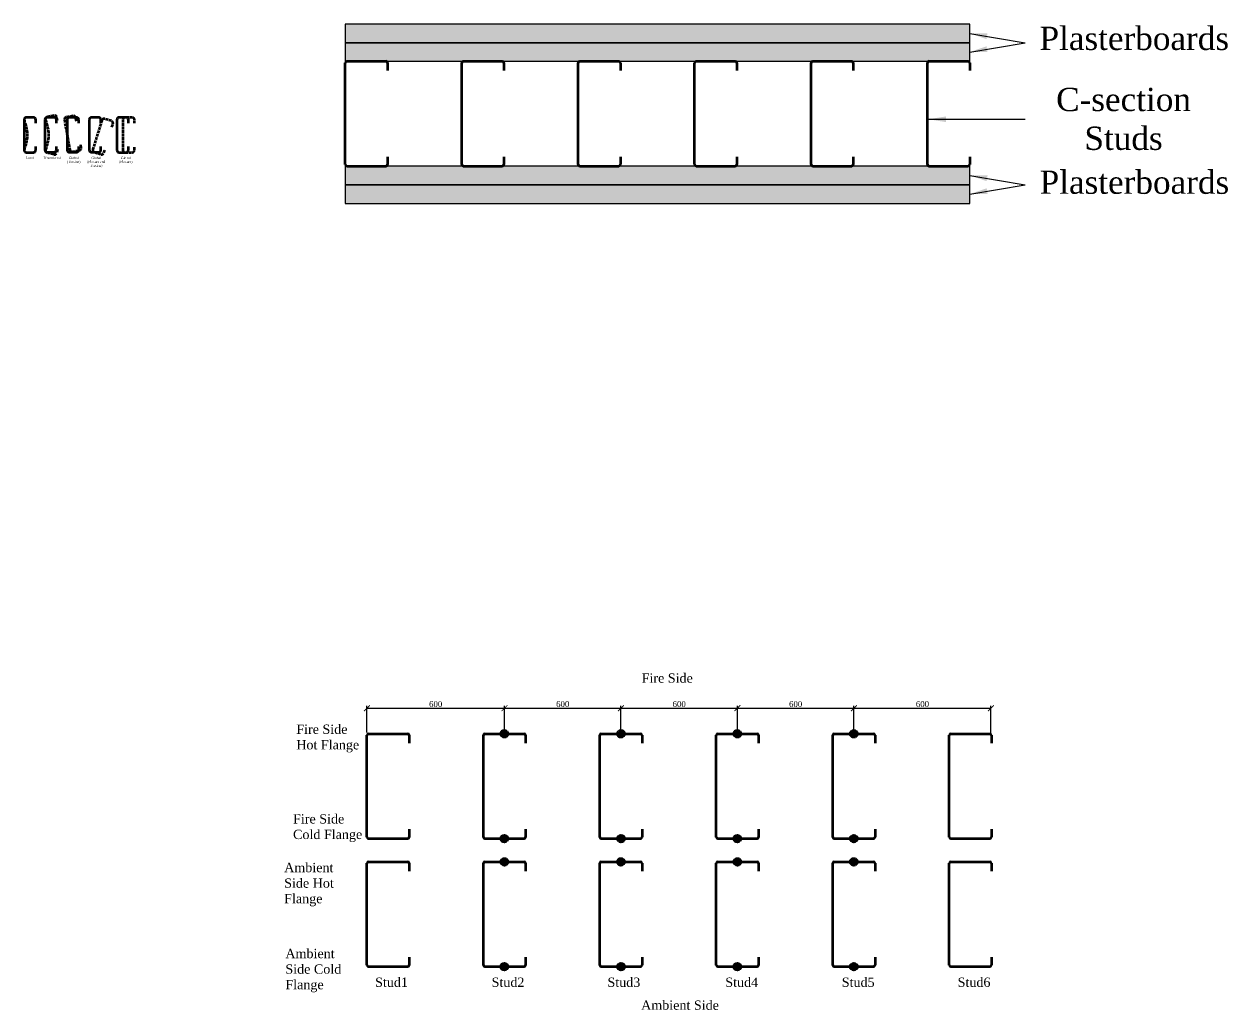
# Model space of a CAD drawing. Header units: millimetres. Extents: x 4718 to 11481, y 420 to 1811.
# Drawn here: x 5770 to 6803, y 963 to 1810 of the extents above; entities that cross this region are included whole.
import ezdxf

# ---------------------------------------------------------------- set-up
doc = ezdxf.new("R2010")
doc.units = ezdxf.units.MM
doc.linetypes.add('ACAD_ISO02W100', pattern=[15, 12, -3])
doc.layers.get('0').update_dxf_attribs({"lineweight": 100})
doc.layers.get('Defpoints').update_dxf_attribs({"color": 255})
doc.styles.get("Standard").update_dxf_attribs({"font": 'times.ttf'})
doc.dimstyles.new('Times new roman', dxfattribs={"dimtxt": 5, "dimasz": 5, "dimexe": 2, "dimexo": 1, "dimgap": 1, "dimtad": 1, "dimtih": 1, "dimtoh": 1, "dimtxsty": 'Standard', "dimblk": 'ARCHTICK', "dimcen": 0, "dimadec": 0, "dimazin": 0, "dimtfac": 1, "dimtmove": 0, "dimatfit": 3, "dimfxl": 1, "dimarcsym": 0})

# ---------------------------------------------------------------- blocks, each defined once
blk = doc.blocks.new('_ArchTick')
at = {"color": 0, "linetype": 'ByBlock', "const_width": 0.15}
blk.add_lwpolyline([(-0.5, -0.5), (0.5, 0.5)], dxfattribs=at)
blk = doc.blocks.new('Stud')
at = {"lineweight": 140}
for p, q in [((4631.5, 1757.6), (4665.2, 1757.6)), ((4630.2, 1668.9), (4630.2, 1756.4)), ((4666.5, 1756.4), (4666.5, 1749.6)), ((4666.5, 1675.6), (4666.5, 1668.9)), ((4631.5, 1667.6), (4665.2, 1667.6))]:
    blk.add_line(p, q, dxfattribs=at)
for centre, start, end in [((4631.5, 1756.4), 90, 180), ((4665.2, 1756.4), 0, 90), ((4631.5, 1668.9), 180, 270), ((4665.2, 1668.9), 270, 0)]:
    blk.add_arc(centre, 1.25, start, end, dxfattribs=at)
blk = doc.blocks.new('stud 90 final')
at = {"lineweight": 53}
for p, q in [((3608.7, 1346.5), (3608.7, 1434)), ((3610, 1435.2), (3643.7, 1435.2)), ((3645, 1434), (3645, 1427.2)), ((3610, 1345.2), (3643.7, 1345.2)), ((3645, 1353.2), (3645, 1346.5))]:
    blk.add_line(p, q, dxfattribs=at)
for centre, start, end in [((3610, 1434), 90, 180), ((3643.7, 1434), 0, 90), ((3610, 1346.5), 180, 270), ((3643.7, 1346.5), 270, 0)]:
    blk.add_arc(centre, 1.25, start, end, dxfattribs=at)
blk = doc.blocks.new('point')
at = {"lineweight": 53, "true_color": 0x293189}
h = blk.add_hatch(color=177, dxfattribs=at)
h.dxf.hatch_style = 1
h.paths.add_polyline_path([(3495.7, 1461.2, 1), (3501.7, 1461.2, 1)])
at = {"lineweight": 53}
blk.add_circle((3498.7, 1461.2), 3, dxfattribs=at)
blk = doc.blocks.new('*D9')
at = {"color": 0, "lineweight": -2, "transparency": 16777216}
for p, q in [((6064.1, 1201), (6064.1, 1224)), ((6064.1, 1222), (6182.2, 1222)), ((6182.2, 1201), (6182.2, 1224))]:
    blk.add_line(p, q, dxfattribs=at)
at = {"layer": 'Defpoints', "color": 0, "lineweight": 53, "transparency": 16777216}
for p in [(6182.2, 1222), (6064.1, 1200), (6182.2, 1200)]:
    blk.add_point(p, dxfattribs=at)
at = {"color": 0, "lineweight": -2, "transparency": 16777216, "xscale": 5, "yscale": 5, "zscale": 5, "rotation": 180}
blk.add_blockref('_ArchTick', (6064.1, 1222), dxfattribs=at)
at = {"color": 0, "lineweight": -2, "transparency": 16777216, "xscale": 5, "yscale": 5, "zscale": 5}
blk.add_blockref('_ArchTick', (6182.2, 1222), dxfattribs=at)
at = {"color": 0, "lineweight": 53, "transparency": 16777216, "insert": (6123.1, 1225.5), "char_height": 5, "attachment_point": 5}
blk.add_mtext('600', dxfattribs=at)
blk = doc.blocks.new('*D10')
at = {"color": 0, "lineweight": -2, "transparency": 16777216}
for p, q in [((6182.2, 1201), (6182.2, 1224)), ((6182.2, 1222), (6282.2, 1222)), ((6282.2, 1201), (6282.2, 1224))]:
    blk.add_line(p, q, dxfattribs=at)
at = {"layer": 'Defpoints', "color": 0, "lineweight": 53, "transparency": 16777216}
for p in [(6282.2, 1222), (6182.2, 1200), (6282.2, 1200)]:
    blk.add_point(p, dxfattribs=at)
at = {"color": 0, "lineweight": -2, "transparency": 16777216, "xscale": 5, "yscale": 5, "zscale": 5, "rotation": 180}
blk.add_blockref('_ArchTick', (6182.2, 1222), dxfattribs=at)
at = {"color": 0, "lineweight": -2, "transparency": 16777216, "xscale": 5, "yscale": 5, "zscale": 5}
blk.add_blockref('_ArchTick', (6282.2, 1222), dxfattribs=at)
at = {"color": 0, "lineweight": 53, "transparency": 16777216, "insert": (6232.2, 1225.5), "char_height": 5, "attachment_point": 5}
blk.add_mtext('600', dxfattribs=at)
blk = doc.blocks.new('*D11')
at = {"color": 0, "lineweight": -2, "transparency": 16777216}
for p, q in [((6282.2, 1201), (6282.2, 1224)), ((6282.2, 1222), (6382.2, 1222)), ((6382.2, 1201), (6382.2, 1224))]:
    blk.add_line(p, q, dxfattribs=at)
at = {"layer": 'Defpoints', "color": 0, "lineweight": 53, "transparency": 16777216}
for p in [(6382.2, 1222), (6282.2, 1200), (6382.2, 1200)]:
    blk.add_point(p, dxfattribs=at)
at = {"color": 0, "lineweight": -2, "transparency": 16777216, "xscale": 5, "yscale": 5, "zscale": 5, "rotation": 180}
blk.add_blockref('_ArchTick', (6282.2, 1222), dxfattribs=at)
at = {"color": 0, "lineweight": -2, "transparency": 16777216, "xscale": 5, "yscale": 5, "zscale": 5}
blk.add_blockref('_ArchTick', (6382.2, 1222), dxfattribs=at)
at = {"color": 0, "lineweight": 53, "transparency": 16777216, "insert": (6332.2, 1225.5), "char_height": 5, "attachment_point": 5}
blk.add_mtext('600', dxfattribs=at)
blk = doc.blocks.new('*D12')
at = {"color": 0, "lineweight": -2, "transparency": 16777216}
for p, q in [((6382.2, 1201), (6382.2, 1224)), ((6382.2, 1222), (6482.2, 1222)), ((6482.2, 1201), (6482.2, 1224))]:
    blk.add_line(p, q, dxfattribs=at)
at = {"layer": 'Defpoints', "color": 0, "lineweight": 53, "transparency": 16777216}
for p in [(6482.2, 1222), (6382.2, 1200), (6482.2, 1200)]:
    blk.add_point(p, dxfattribs=at)
at = {"color": 0, "lineweight": -2, "transparency": 16777216, "xscale": 5, "yscale": 5, "zscale": 5, "rotation": 180}
blk.add_blockref('_ArchTick', (6382.2, 1222), dxfattribs=at)
at = {"color": 0, "lineweight": -2, "transparency": 16777216, "xscale": 5, "yscale": 5, "zscale": 5}
blk.add_blockref('_ArchTick', (6482.2, 1222), dxfattribs=at)
at = {"color": 0, "lineweight": 53, "transparency": 16777216, "insert": (6432.2, 1225.5), "char_height": 5, "attachment_point": 5}
blk.add_mtext('600', dxfattribs=at)
blk = doc.blocks.new('*D13')
at = {"color": 0, "lineweight": -2, "transparency": 16777216}
for p, q in [((6482.2, 1201), (6482.2, 1224)), ((6482.2, 1222), (6599.9, 1222)), ((6599.9, 1201), (6599.9, 1224))]:
    blk.add_line(p, q, dxfattribs=at)
at = {"layer": 'Defpoints', "color": 0, "lineweight": 53, "transparency": 16777216}
for p in [(6599.9, 1222), (6482.2, 1200), (6599.9, 1200)]:
    blk.add_point(p, dxfattribs=at)
at = {"color": 0, "lineweight": -2, "transparency": 16777216, "xscale": 5, "yscale": 5, "zscale": 5, "rotation": 180}
blk.add_blockref('_ArchTick', (6482.2, 1222), dxfattribs=at)
at = {"color": 0, "lineweight": -2, "transparency": 16777216, "xscale": 5, "yscale": 5, "zscale": 5}
blk.add_blockref('_ArchTick', (6599.9, 1222), dxfattribs=at)
at = {"color": 0, "lineweight": 53, "transparency": 16777216, "insert": (6541.1, 1225.5), "char_height": 5, "attachment_point": 5}
blk.add_mtext('600', dxfattribs=at)

msp = doc.modelspace()

# ---------------------------------------------------------------- hatches: boundary and pattern name
at = {"lineweight": -3, "true_color": 0xf7abae}
h = msp.add_hatch(color=241, dxfattribs=at)
h.dxf.hatch_style = 1
h.paths.add_polyline_path([(6045.465, 1809.603), (6045.465, 1793.603), (6581.715, 1793.603), (6581.715, 1809.603)])
h = msp.add_hatch(color=241, dxfattribs=at)
h.dxf.hatch_style = 1
h.paths.add_polyline_path([(6581.715, 1777.603), (6581.715, 1793.603), (6045.465, 1793.603), (6045.465, 1777.603)])
h = msp.add_hatch(color=241, dxfattribs=at)
h.dxf.hatch_style = 1
h.paths.add_polyline_path([(6581.715, 1671.603), (6581.715, 1687.603), (6045.465, 1687.603), (6045.465, 1671.603)])
h = msp.add_hatch(color=241, dxfattribs=at)
h.dxf.hatch_style = 1
h.paths.add_polyline_path([(6581.715, 1655.603), (6581.715, 1671.603), (6045.465, 1671.603), (6045.465, 1655.603)])

# ---------------------------------------------------------------- linework, layer by layer
at = {"color": 1, "linetype": 'ACAD_ISO02W100', "ltscale": 0.2}
for p, q in [((5795.398, 1731.104), (5789.549, 1729.766)), ((5798.462, 1726.675), (5797.794, 1729.6)), ((5795.385, 1697.612), (5789.541, 1698.97)), ((5798.465, 1702.029), (5797.786, 1699.107))]:
    msp.add_line(p, q, dxfattribs=at)
at = {"lineweight": -3}
for points in [[(6045.465, 1793.603), (6581.715, 1793.603), (6581.715, 1809.603), (6045.465, 1809.603)], [(6045.465, 1777.603), (6581.715, 1777.603), (6581.715, 1793.603), (6045.465, 1793.603)], [(6045.465, 1671.603), (6581.715, 1671.603), (6581.715, 1687.603), (6045.465, 1687.603)], [(6045.465, 1655.603), (6581.715, 1655.603), (6581.715, 1671.603), (6045.465, 1671.603)]]:
    msp.add_lwpolyline(points, close=True, dxfattribs=at)
for points in [[(5779.673, 1724.371), (5779.673, 1727.371, 0.41421356), (5777.673, 1729.371), (5771.673, 1729.371, 0.41421356), (5769.673, 1727.371), (5769.673, 1701.371, 0.41421356), (5771.673, 1699.371), (5777.673, 1699.371, 0.41421356), (5779.673, 1701.371), (5779.673, 1704.371)], [(5797.508, 1724.494), (5797.508, 1727.494, 0.41421356), (5795.508, 1729.494), (5789.508, 1729.494, 0.41421356), (5787.508, 1727.494), (5787.508, 1701.494, 0.41421356), (5789.508, 1699.494), (5795.508, 1699.494, 0.41421356), (5797.508, 1701.494), (5797.508, 1704.494)], [(5816.599, 1724.494), (5816.599, 1727.494, 0.41421356), (5814.599, 1729.494), (5808.599, 1729.494, 0.41421356), (5806.599, 1727.494), (5806.599, 1701.494, 0.41421356), (5808.599, 1699.494), (5814.599, 1699.494, 0.41421356), (5816.599, 1701.494), (5816.599, 1704.494)], [(5835.633, 1724.494), (5835.633, 1727.494, 0.41421356), (5833.633, 1729.494), (5827.633, 1729.494, 0.41421356), (5825.633, 1727.494), (5825.633, 1701.494, 0.41421356), (5827.633, 1699.494), (5833.633, 1699.494, 0.41421356), (5835.633, 1701.494), (5835.633, 1704.494)], [(5859.329, 1724.371), (5859.329, 1727.371, 0.41421356), (5857.329, 1729.371), (5851.329, 1729.371, 0.41421356), (5849.329, 1727.371), (5849.329, 1701.371, 0.41421356), (5851.329, 1699.371), (5857.329, 1699.371, 0.41421356), (5859.329, 1701.371), (5859.329, 1704.371)]]:
    msp.add_lwpolyline(points, format="xyb")
at = {"color": 1, "linetype": 'ACAD_ISO02W100', "ltscale": 0.2}
for points in [[(5814.63, 1726.134), (5814.089, 1729.085, 0.41421356), (5811.761, 1730.691), (5805.859, 1729.609, 0.41421356), (5804.253, 1727.281), (5808.945, 1701.707, 0.41421356), (5811.273, 1700.101), (5817.174, 1701.184, 0.41421356), (5818.78, 1703.512), (5818.239, 1706.463)], [(5845.064, 1721.037), (5845.954, 1723.902, 0.41421356), (5844.637, 1726.405), (5838.907, 1728.185, 0.41421356), (5836.404, 1726.869), (5828.691, 1702.039, 0.41421356), (5830.007, 1699.536), (5835.737, 1697.756, 0.41421356), (5838.241, 1699.072), (5839.131, 1701.937)], [(5864.499, 1724.371), (5864.499, 1727.371, 0.41421356), (5862.499, 1729.371), (5856.499, 1729.371, 0.41421356), (5854.499, 1727.371), (5854.499, 1701.371, 0.41421356), (5856.499, 1699.371), (5862.499, 1699.371, 0.41421356), (5864.499, 1701.371), (5864.499, 1704.371)]]:
    msp.add_lwpolyline(points, format="xyb", dxfattribs=at)
for centre, start, end in [((5789.995, 1727.817), 102.877328, 192.877328), ((5795.844, 1729.154), 12.877328, 102.877328), ((5789.993, 1700.918), 166.914581, 256.914581), ((5795.838, 1699.56), 256.914581, 346.914581)]:
    msp.add_arc(centre, 2, start, end, dxfattribs=at)
for points in [[(5769.673, 1727.371), (5772.341, 1714.371), (5769.673, 1701.371)], [(5788.045, 1727.371), (5790.714, 1714.371), (5788.045, 1701.371)]]:
    msp.add_spline(points, degree=3, dxfattribs=at)

# ---------------------------------------------------------------- block references
at = {"lineweight": -3}
for p in [(1415.221, 20), (1515.221, 20), (1615.221, 20), (1715.221, 20), (1815.221, 20), (1915.221, 20)]:
    msp.add_blockref('Stud', p, dxfattribs=at)
at = {"lineweight": 53}
for name, p in [('stud 90 final', (2455.344, -235.186)), ('stud 90 final', (2555.344, -235.186)), ('point', (2683.45, -261.186)), ('stud 90 final', (2655.344, -235.186)), ('point', (2783.45, -261.186)), ('stud 90 final', (2755.344, -235.186)), ('point', (2883.45, -261.186)), ('stud 90 final', (2855.344, -235.186)), ('point', (2983.45, -261.186)), ('stud 90 final', (2955.344, -235.186)), ('point', (2683.45, -351.186)), ('point', (2783.45, -351.186)), ('point', (2883.45, -351.186)), ('point', (2983.45, -351.186)), ('stud 90 final', (2455.344, -345.186)), ('stud 90 final', (2555.344, -345.186)), ('point', (2683.45, -371.186)), ('stud 90 final', (2655.344, -345.186)), ('point', (2783.45, -371.186)), ('stud 90 final', (2755.344, -345.186)), ('point', (2883.45, -371.186)), ('stud 90 final', (2855.344, -345.186)), ('point', (2983.45, -371.186)), ('stud 90 final', (2955.344, -345.186)), ('point', (2683.45, -461.186)), ('point', (2783.45, -461.186)), ('point', (2883.45, -461.186)), ('point', (2983.45, -461.186))]:
    msp.add_blockref(name, p, dxfattribs=at)

# ---------------------------------------------------------------- texts
at = {"lineweight": -3, "char_height": 20, "attachment_point": 1}
for s, insert, width in [('Plasterboards', (6641.603, 1807.345), 52.39245), ('\\pxqc;C-section Studs', (6687.563, 1754.857), 52.39245), ('Plasterboards', (6641.719, 1683.796), 80.81466)]:
    msp.add_mtext(s, dxfattribs=dict(at, insert=insert, width=width))
at = {"lineweight": 13, "char_height": 2, "attachment_point": 1}
for s, insert in [('Local ', (5771.283, 1695.638)), ('\\pxqc;Distortional', (5785.743, 1695.638)), ('\\pxqc;Global (Torsion)', (5804.335, 1695.638)), ('\\pxqc;Global (Flexure and Torsion)', (5823.667, 1695.638)), ('\\pxqc;Global (Flexure)', (5849.051, 1695.638))]:
    msp.add_mtext_dynamic_manual_height_columns(s, width=15.9497, gutter_width=100, heights=[0], dxfattribs=dict(at, insert=insert))
at = {"lineweight": 53, "char_height": 8, "attachment_point": 1}
for s, insert, width in [('Fire Side', (6299.941, 1251.896), 65.48336), ('Fire Side Hot Flange', (6003.402, 1207.942), 55.46803), ('Fire Side Cold Flange', (6000.634, 1130.944), 59.26692), ('Ambient Side Hot Flange', (5993.008, 1089.121), 65.48336), ('Ambient Side Cold Flange', (5994.042, 1015.276), 65.48336), ('Stud1', (6071.081, 990.632), 65.48336), ('Stud2', (6171.124, 990.632), 65.48336), ('Stud3', (6270.606, 990.632), 65.48336), ('Stud4', (6371.773, 990.632), 65.48336), ('Stud5', (6471.816, 990.632), 65.48336), ('Stud6', (6571.297, 990.632), 65.48336), ('Ambient Side', (6299.513, 970.952), 65.48336)]:
    msp.add_mtext(s, dxfattribs=dict(at, insert=insert, width=width))

# ---------------------------------------------------------------- dimensions: what is measured, and where the dimension line sits
at = {"lineweight": 53}
dim = msp.add_linear_dim(base=(6182.191, 1221.975), p1=(6064.066, 1200.048), p2=(6182.191, 1200.048), text='600', dimstyle='Times new roman', dxfattribs=at)
dim.commit()
dim.dimension.update_dxf_attribs({"geometry": '*D9', "text_midpoint": (6123.128, 1225.519)})
for base, p1, p2, picture, middle in [((6282.191, 1221.975), (6182.191, 1200.048), (6282.191, 1200.048), '*D10', (6232.191, 1225.519)), ((6382.191, 1221.975), (6282.191, 1200.048), (6382.191, 1200.048), '*D11', (6332.191, 1225.519)), ((6482.191, 1221.975), (6382.191, 1200.048), (6482.191, 1200.048), '*D12', (6432.191, 1225.519)), ((6599.95, 1221.975), (6482.191, 1200.048), (6599.95, 1200.048), '*D13', (6541.07, 1225.519))]:
    dim = msp.add_linear_dim(base=base, p1=p1, p2=p2, text='600', dimstyle='Times new roman', override={"dimtmove": 1}, dxfattribs=at)
    dim.commit()
    dim.dimension.update_dxf_attribs({"geometry": picture, "text_midpoint": middle})

# ---------------------------------------------------------------- leaders
at = {"lineweight": -3}
for points in [[(6581.715, 1801.603), (6629.199, 1793.603)], [(6581.715, 1785.603), (6629.199, 1793.603)], [(6546.399, 1727.83), (6629.199, 1727.83)], [(6581.831, 1679.619), (6629.199, 1671.619)], [(6581.831, 1663.619), (6629.199, 1671.619)]]:
    msp.add_leader(points, dimstyle='Times new roman', override={"dimasz": 15, "dimgap": 0.625, "dimtad": 0}, dxfattribs=at)

doc.saveas('drawing.dxf')
